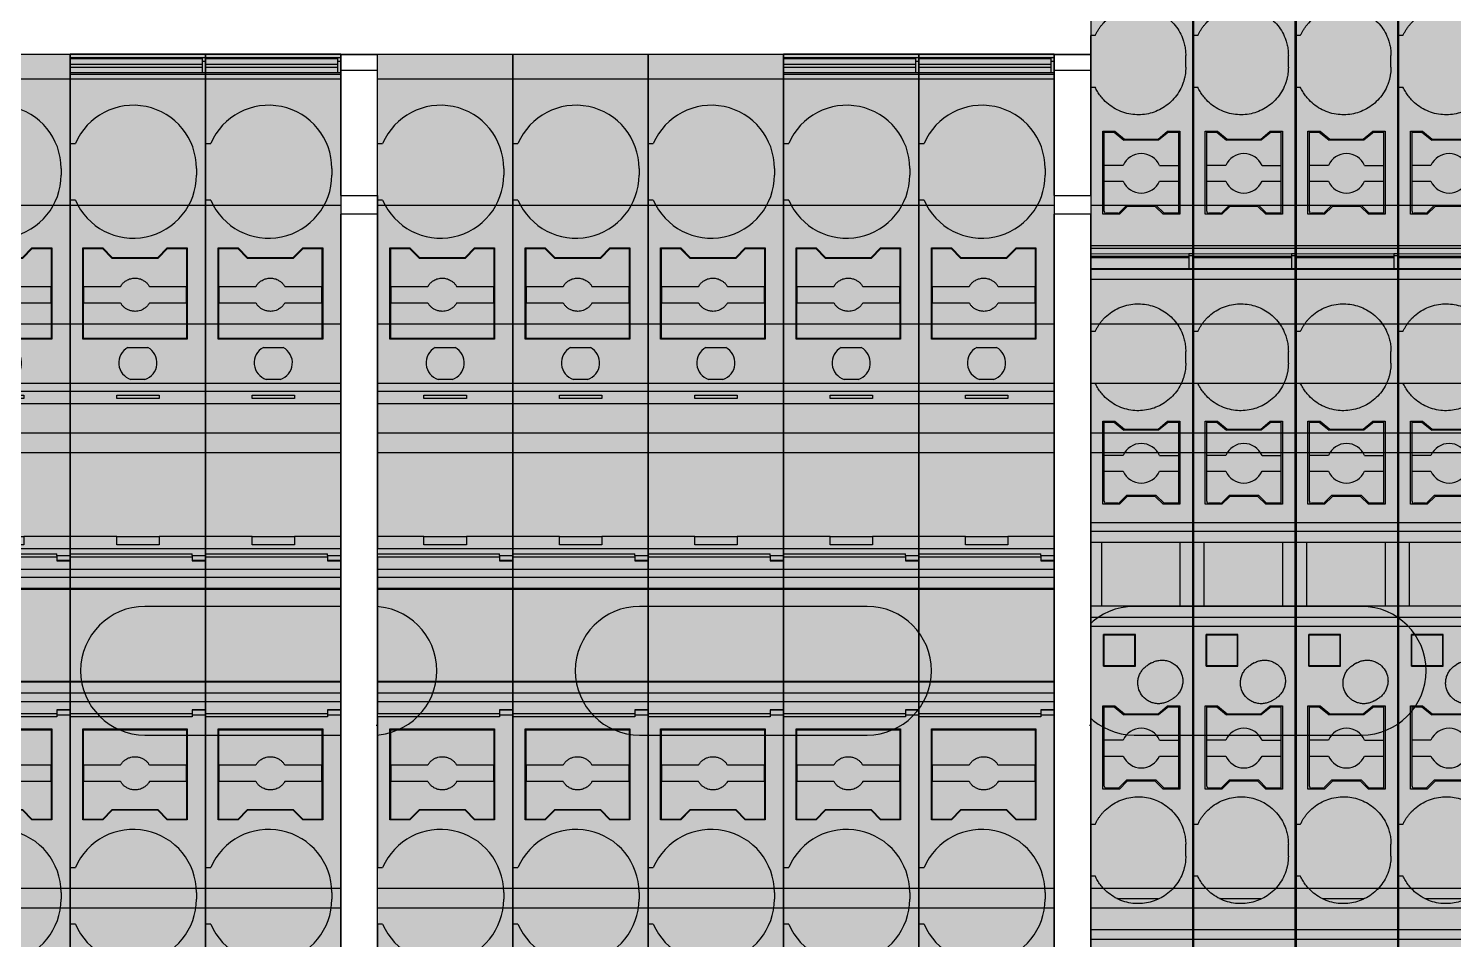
# Model space of a CAD drawing. Header units: millimetres. Extents: x -559267 to 5835, y 0 to 209897.
# Drawn here: x 1594.9 to 1666.9, y 3683 to 3729 of the extents above; entities that cross this region are included whole.
import ezdxf

# ---------------------------------------------------------------- set-up
doc = ezdxf.new("R2010")
doc.units = ezdxf.units.MM
doc.set_wipeout_variables(frame=1)

# ---------------------------------------------------------------- blocks, each defined once
blk = doc.blocks.new('A$C33a7f11e')
at = {"color": 7, "linetype": 'Continuous', "lineweight": 25}
for p, q in [((310.5, 97.5), (39.5, 97.5)), ((310.5, 91.5), (39.5, 91.5)), ((310.5, 86), (39.5, 86)), ((118.25, 77.25), (106.75, 77.25)), ((143.25, 77.25), (131.75, 77.25)), ((168.25, 77.25), (156.75, 77.25)), ((106.75, 70.75), (118.25, 70.75)), ((131.75, 70.75), (143.25, 70.75)), ((156.75, 70.75), (168.25, 70.75)), ((310.5, 62), (39.5, 62))]:
    blk.add_line(p, q, dxfattribs=at)
at = {"color": 8, "linetype": 'Continuous', "lineweight": 25}
for p, q in [((310.5, 88.5), (39.5, 88.5)), ((310.5, 85), (39.5, 85)), ((310.5, 63), (39.5, 63))]:
    blk.add_line(p, q, dxfattribs=at)
at = {"color": 7, "linetype": 'Continuous', "lineweight": 25}
for centre, start, end in [((106.75, 74), 90, 270), ((118.25, 74), 0, 90), ((131.75, 74), 90, 270), ((143.25, 74), 0, 90), ((156.75, 74), 90, 270), ((168.25, 74), 0, 90), ((118.25, 74), 270, 0), ((143.25, 74), 270, 0), ((168.25, 74), 270, 0)]:
    blk.add_arc(centre, 3.25, start, end, dxfattribs=at)
blk = doc.blocks.new('*U215')
blk.add_blockref('A$C33a7f11e', (-12.005, 536.234))
blk = doc.blocks.new('VPR-6-GY')
at = {"true_color": 0x939598}
h = blk.add_hatch(color=252, dxfattribs=at)
h.dxf.hatch_style = 1
h.paths.add_polyline_path([(0, 37.111), (0, -37.111), (8.15, -37.111), (8.15, 37.111)])
at = {"color": 0, "linetype": 'Continuous', "lineweight": 25}
for p, q in [((8.15, 35.593), (0, 35.593)), ((0, 31.726), (0.309, 31.726)), ((0, 28.326), (0, 31.726)), ((7.6, 30.226), (7.6, 29.826)), ((0.309, 28.326), (0, 28.326)), ((0, 28.326), (0, 16.794)), ((0.75, 25.451), (1.955, 25.451)), ((0.75, 19.951), (0.75, 25.451)), ((0.8, 23.126), (0.8, 25.401)), ((0.8, 25.401), (1.934, 25.401)), ((1.934, 25.401), (2.509, 24.826)), ((1.955, 25.451), (2.53, 24.876)), ((5.271, 24.876), (5.846, 25.451)), ((5.291, 24.826), (5.866, 25.401)), ((5.846, 25.451), (7.05, 25.451)), ((5.866, 25.401), (7, 25.401)), ((7, 25.401), (7, 23.126)), ((7.05, 25.451), (7.05, 19.951)), ((2.509, 24.826), (5.291, 24.826)), ((2.53, 24.876), (5.271, 24.876)), ((0.8, 23.126), (3.034, 23.126)), ((0.8, 23.126), (0.8, 22.126)), ((4.766, 23.126), (7, 23.126)), ((7, 22.126), (7, 23.126)), ((0.8, 20.001), (0.8, 22.126)), ((3.034, 22.126), (0.8, 22.126)), ((7, 22.126), (4.766, 22.126)), ((7, 22.126), (7, 20.001)), ((7.05, 19.951), (0.75, 19.951)), ((7, 20.001), (0.8, 20.001)), ((3.478, 19.451), (4.672, 19.451)), ((4.495, 17.526), (3.655, 17.526)), ((8.15, 16.794), (0, 16.794)), ((0, 16.794), (0, 16.076)), ((2.8, 16.372), (2.8, 16.576)), ((2.8, 16.576), (5.35, 16.576)), ((5.35, 16.372), (2.8, 16.372)), ((5.35, 16.576), (5.35, 16.372)), ((8.15, 16.794), (8.15, 16.076)), ((0, 16.076), (8.15, 16.076)), ((0, 16.076), (0, 8.076)), ((8.15, 16.076), (8.15, 8.076)), ((2.8, 8.076), (0, 8.076)), ((0, 8.076), (0, 7.357)), ((2.8, 7.576), (2.8, 8.076)), ((2.8, 8.076), (5.35, 8.076)), ((8.15, 8.076), (5.35, 8.076)), ((5.35, 8.076), (5.35, 7.576)), ((8.15, 8.076), (8.15, 7.357)), ((0, 7.026), (0, 7.357)), ((0, 7.357), (8.15, 7.357)), ((0, 7.026), (7.35, 7.026)), ((5.35, 7.576), (2.8, 7.576)), ((7.35, 6.924), (7.35, 7.026)), ((7.35, 6.924), (8.15, 6.924)), ((7.35, 6.924), (7.35, 6.635)), ((8.15, 6.924), (8.15, 7.357)), ((8.15, 6.924), (8.15, 6.635)), ((0, 6.826), (0, 6.116)), ((7.35, 6.826), (0, 6.826)), ((0, 6.116), (8.15, 6.116)), ((8.15, 6.635), (7.35, 6.635)), ((7.35, 6.635), (7.35, 6.608)), ((7.35, 6.608), (8.15, 6.608)), ((8.15, 6.635), (8.15, 6.608)), ((8.15, 6.116), (8.15, 6.564)), ((8.15, 5.604), (0, 5.604)), ((0, 5.604), (0, 4.948)), ((8.15, 4.948), (8.15, 5.604)), ((8.15, 4.948), (0, 4.948)), ((0, 4.904), (8.15, 4.904)), ((0, 4.863), (0, -0.609)), ((8.15, 4.863), (8.15, -0.609)), ((8.15, -0.652), (0, -0.652)), ((8.15, -0.696), (0, -0.696)), ((0, -0.696), (0, -1.352)), ((8.15, -1.352), (8.15, -0.696)), ((8.15, -1.352), (0, -1.352)), ((8.15, -1.864), (0, -1.864)), ((0, -1.864), (0, -2.574)), ((8.15, -2.356), (7.35, -2.356)), ((7.35, -2.356), (7.35, -2.383)), ((8.15, -2.383), (7.35, -2.383)), ((7.35, -2.383), (7.35, -2.673)), ((8.15, -2.31), (8.15, -1.864)), ((8.15, -2.356), (8.15, -2.383)), ((8.15, -2.383), (8.15, -2.673)), ((0, -2.574), (7.35, -2.574)), ((7.35, -2.774), (0, -2.774)), ((0, -2.774), (0, -11.849)), ((7.35, -2.673), (7.35, -2.774)), ((8.15, -2.673), (7.35, -2.673)), ((8.15, -2.673), (8.15, -35.388)), ((0.75, -3.499), (7.05, -3.499)), ((0.75, -8.974), (0.75, -3.499)), ((0.8, -3.549), (7, -3.549)), ((0.8, -5.674), (0.8, -3.549)), ((7, -3.549), (7, -5.674)), ((7.05, -3.499), (7.05, -8.974)), ((0.8, -5.674), (3.034, -5.674)), ((0.8, -5.674), (0.8, -6.674)), ((4.766, -5.674), (7, -5.674)), ((7, -6.674), (7, -5.674)), ((0.8, -8.949), (0.8, -6.674)), ((3.034, -6.674), (0.8, -6.674)), ((7, -6.674), (4.766, -6.674)), ((7, -6.674), (7, -8.949)), ((2.509, -8.374), (1.934, -8.949)), ((2.53, -8.399), (1.955, -8.974)), ((5.291, -8.374), (2.509, -8.374)), ((5.271, -8.399), (2.53, -8.399)), ((5.846, -8.974), (5.271, -8.399)), ((5.866, -8.949), (5.291, -8.374)), ((1.955, -8.974), (0.75, -8.974)), ((1.934, -8.949), (0.8, -8.949)), ((7.05, -8.974), (5.846, -8.974)), ((7, -8.949), (5.866, -8.949)), ((0, -11.849), (0.309, -11.849)), ((0, -15.249), (0, -11.849)), ((7.6, -13.349), (7.6, -13.749)), ((0.309, -15.249), (0, -15.249)), ((0, -15.249), (0, -28.289))]:
    blk.add_line(p, q, dxfattribs=at)
at = {"color": 0}
blk.add_lwpolyline([(0, 37.111), (8.15, 37.111), (8.15, -37.111), (0, -37.111), (0, 37.111)], dxfattribs=at)
at = {"color": 0, "linetype": 'Continuous', "lineweight": 25}
for centre, radius, start, end in [((3.8, 30.226), 3.8, 360, 156.75044), ((3.8, 29.826), 3.8, 203.24956, 0), ((3.975, 18.526), 1.05, 118.24254, 252.24721), ((4.175, 18.526), 1.05, 287.75279, 61.75746), ((3.8, -13.349), 3.8, 0, 156.75044), ((3.8, -13.749), 3.8, 203.24956, 0)]:
    blk.add_arc(centre, radius, start, end, dxfattribs=at)
for points, knots in [([(3.034, 23.126), (3.052, 23.156), (3.089, 23.216), (3.155, 23.297), (3.229, 23.371), (3.31, 23.436), (3.442, 23.522), (3.638, 23.604), (3.9, 23.637), (4.162, 23.604), (4.379, 23.513), (4.546, 23.396), (4.671, 23.273), (4.734, 23.175), (4.766, 23.126)], [0, 0, 0, 0, 0.05059, 0.10036, 0.149868, 0.199678, 0.250348, 0.375096, 0.500096, 0.624845, 0.749845, 0.833611, 0.916124, 1, 1, 1, 1]), ([(3.9, 21.626), (3.865, 21.627), (3.795, 21.629), (3.691, 21.646), (3.591, 21.672), (3.493, 21.71), (3.379, 21.769), (3.254, 21.856), (3.129, 21.979), (3.066, 22.077), (3.034, 22.126)], [0, 0, 0, 0, 0.101079, 0.200519, 0.299435, 0.398956, 0.500193, 0.667557, 0.832416, 1, 1, 1, 1]), ([(4.766, 22.126), (4.748, 22.096), (4.711, 22.036), (4.645, 21.955), (4.571, 21.881), (4.49, 21.816), (4.381, 21.746), (4.244, 21.681), (4.075, 21.634), (3.959, 21.629), (3.9, 21.626)], [0, 0, 0, 0, 0.101079, 0.200519, 0.299435, 0.398956, 0.500193, 0.667557, 0.832416, 1, 1, 1, 1]), ([(0, 6.826), (0, 6.839), (0, 6.865), (0, 6.903), (0, 6.938), (0, 6.978), (0, 7.018), (0, 7.023), (0, 7.026)], [0, 0, 0, 0, 0.1272, 0.249746, 0.3727, 0.501075, 0.749743, 1, 1, 1, 1]), ([(0, 6.116), (0, 6.116), (0, 6.099), (0, 6.033), (0, 5.986), (0, 5.877), (0, 5.816), (0, 5.7), (0, 5.646), (0, 5.604)], [0, 0, 0, 0, 0.25, 0.25, 0.5, 0.5, 0.75, 0.75, 1, 1, 1, 1]), ([(8.15, 5.604), (8.15, 5.646), (8.15, 5.7), (8.15, 5.816), (8.15, 5.877), (8.15, 5.986), (8.15, 6.033), (8.15, 6.099), (8.15, 6.116), (8.15, 6.116)], [0, 0, 0, 0, 0.25, 0.25, 0.5, 0.5, 0.75, 0.75, 1, 1, 1, 1]), ([(0, -1.352), (0, -1.394), (0, -1.448), (0, -1.564), (0, -1.625), (0, -1.734), (0, -1.781), (0, -1.847), (0, -1.864), (0, -1.864)], [0, 0, 0, 0, 0.25, 0.25, 0.5, 0.5, 0.75, 0.75, 1, 1, 1, 1]), ([(8.15, -1.864), (8.15, -1.864), (8.15, -1.847), (8.15, -1.781), (8.15, -1.734), (8.15, -1.625), (8.15, -1.564), (8.15, -1.448), (8.15, -1.394), (8.15, -1.352)], [0, 0, 0, 0, 0.25, 0.25, 0.5, 0.5, 0.75, 0.75, 1, 1, 1, 1]), ([(0, -2.774), (0, -2.773), (0, -2.772), (0, -2.761), (0, -2.742), (0, -2.708), (0, -2.653), (0, -2.6), (0, -2.574)], [0, 0, 0, 0, 0.1272, 0.249746, 0.3727, 0.501075, 0.749743, 1, 1, 1, 1]), ([(3.034, -5.674), (3.052, -5.644), (3.089, -5.584), (3.155, -5.503), (3.229, -5.429), (3.31, -5.364), (3.419, -5.294), (3.556, -5.229), (3.725, -5.182), (3.841, -5.177), (3.9, -5.174)], [0, 0, 0, 0, 0.101079, 0.200519, 0.299435, 0.398956, 0.500193, 0.667557, 0.832416, 1, 1, 1, 1]), ([(3.9, -5.174), (3.935, -5.175), (4.005, -5.177), (4.109, -5.194), (4.209, -5.221), (4.307, -5.258), (4.421, -5.317), (4.546, -5.404), (4.671, -5.527), (4.734, -5.625), (4.766, -5.674)], [0, 0, 0, 0, 0.101079, 0.200519, 0.299435, 0.398956, 0.500193, 0.667557, 0.832416, 1, 1, 1, 1]), ([(4.766, -6.674), (4.748, -6.704), (4.711, -6.764), (4.645, -6.845), (4.571, -6.919), (4.49, -6.984), (4.358, -7.07), (4.162, -7.152), (3.9, -7.185), (3.638, -7.152), (3.421, -7.061), (3.254, -6.944), (3.129, -6.821), (3.066, -6.723), (3.034, -6.674)], [0, 0, 0, 0, 0.05059, 0.10036, 0.149868, 0.199678, 0.250348, 0.375096, 0.500096, 0.624845, 0.749845, 0.833611, 0.916124, 1, 1, 1, 1])]:
    blk.add_open_spline(points, degree=3, knots=knots, dxfattribs=at)
blk = doc.blocks.new('VPR-6-BU')
at = {"true_color": 0x2776bb}
h = blk.add_hatch(color=152, dxfattribs=at)
h.dxf.hatch_style = 1
h.paths.add_polyline_path([(0, 37.111), (0, -37.111), (8.15, -37.111), (8.15, 37.111)])
at = {"color": 0, "linetype": 'Continuous', "lineweight": 25}
for p, q in [((8.15, 37.111), (0, 37.111)), ((0, 37.101), (8.15, 37.101)), ((0, 36.904), (0, 37.101)), ((0, 36.904), (8.15, 36.904)), ((0, 36.904), (0, 36.837)), ((8.15, 36.904), (8.15, 37.101)), ((8.15, 36.689), (8.15, 36.904)), ((0, 36.837), (7.95, 36.837)), ((0, 36.494), (7.95, 36.494)), ((7.95, 36.306), (0, 36.306)), ((0, 36.306), (0, 36.03)), ((7.95, 36.837), (7.95, 36.689)), ((7.95, 36.689), (7.95, 35.987)), ((7.95, 36.689), (8.15, 36.689)), ((8.15, 36.689), (8.15, 36.03)), ((8.15, 35.987), (0, 35.987)), ((8.15, 35.983), (0, 35.983)), ((0, 35.983), (0, 35.888)), ((8.15, 35.888), (0, 35.888)), ((0, 35.593), (0, 35.888)), ((8.15, 35.593), (0, 35.593)), ((0, 35.593), (0, 31.726)), ((8.15, 35.888), (8.15, 35.983)), ((8.15, 35.593), (8.15, 35.888)), ((8.15, 35.593), (8.15, 16.794)), ((0, 31.726), (0.309, 31.726)), ((0, 28.326), (0, 31.726)), ((7.6, 30.226), (7.6, 29.826)), ((0.309, 28.326), (0, 28.326)), ((0, 28.326), (0, 16.794)), ((0.75, 25.451), (1.955, 25.451)), ((0.75, 19.951), (0.75, 25.451)), ((0.8, 23.126), (0.8, 25.401)), ((0.8, 25.401), (1.934, 25.401)), ((1.934, 25.401), (2.509, 24.826)), ((1.955, 25.451), (2.53, 24.876)), ((5.271, 24.876), (5.846, 25.451)), ((5.291, 24.826), (5.866, 25.401)), ((5.846, 25.451), (7.05, 25.451)), ((5.866, 25.401), (7, 25.401)), ((7, 25.401), (7, 23.126)), ((7.05, 25.451), (7.05, 19.951)), ((2.509, 24.826), (5.291, 24.826)), ((2.53, 24.876), (5.271, 24.876)), ((0.8, 23.126), (3.034, 23.126)), ((0.8, 23.126), (0.8, 22.126)), ((4.766, 23.126), (7, 23.126)), ((7, 22.126), (7, 23.126)), ((0.8, 20.001), (0.8, 22.126)), ((3.034, 22.126), (0.8, 22.126)), ((7, 22.126), (4.766, 22.126)), ((7, 22.126), (7, 20.001)), ((7.05, 19.951), (0.75, 19.951)), ((7, 20.001), (0.8, 20.001)), ((3.478, 19.451), (4.672, 19.451)), ((4.495, 17.526), (3.655, 17.526)), ((8.15, 16.794), (0, 16.794)), ((0, 16.794), (0, 16.076)), ((2.8, 16.372), (2.8, 16.576)), ((2.8, 16.576), (5.35, 16.576)), ((5.35, 16.372), (2.8, 16.372)), ((5.35, 16.576), (5.35, 16.372)), ((8.15, 16.794), (8.15, 16.076)), ((0, 16.076), (8.15, 16.076)), ((0, 16.076), (0, 8.076)), ((8.15, 16.076), (8.15, 8.076)), ((2.8, 8.076), (0, 8.076)), ((0, 8.076), (0, 7.357)), ((2.8, 7.576), (2.8, 8.076)), ((2.8, 8.076), (5.35, 8.076)), ((8.15, 8.076), (5.35, 8.076)), ((5.35, 8.076), (5.35, 7.576)), ((8.15, 8.076), (8.15, 7.357)), ((0, 7.026), (0, 7.357)), ((0, 7.357), (8.15, 7.357)), ((0, 7.026), (7.35, 7.026)), ((5.35, 7.576), (2.8, 7.576)), ((7.35, 6.924), (7.35, 7.026)), ((7.35, 6.924), (8.15, 6.924)), ((7.35, 6.924), (7.35, 6.635)), ((8.15, 6.924), (8.15, 7.357)), ((8.15, 6.924), (8.15, 6.635)), ((0, 6.826), (0, 6.116)), ((7.35, 6.826), (0, 6.826)), ((0, 6.116), (8.15, 6.116)), ((8.15, 6.635), (7.35, 6.635)), ((7.35, 6.635), (7.35, 6.608)), ((7.35, 6.608), (8.15, 6.608)), ((8.15, 6.635), (8.15, 6.608)), ((8.15, 6.116), (8.15, 6.564)), ((8.15, 5.604), (0, 5.604)), ((0, 5.604), (0, 4.948)), ((8.15, 4.948), (8.15, 5.604)), ((8.15, 4.948), (0, 4.948)), ((0, 4.904), (8.15, 4.904)), ((0, 4.863), (0, -0.609)), ((8.15, 4.863), (8.15, -0.609)), ((8.15, -0.652), (0, -0.652)), ((8.15, -0.696), (0, -0.696)), ((0, -0.696), (0, -1.352)), ((8.15, -1.352), (8.15, -0.696)), ((8.15, -1.352), (0, -1.352)), ((8.15, -1.864), (0, -1.864)), ((0, -1.864), (0, -2.574)), ((8.15, -2.356), (7.35, -2.356)), ((7.35, -2.356), (7.35, -2.383)), ((8.15, -2.383), (7.35, -2.383)), ((7.35, -2.383), (7.35, -2.673)), ((8.15, -2.31), (8.15, -1.864)), ((8.15, -2.356), (8.15, -2.383)), ((8.15, -2.383), (8.15, -2.673)), ((0, -2.574), (7.35, -2.574)), ((7.35, -2.774), (0, -2.774)), ((0, -2.774), (0, -11.849)), ((7.35, -2.673), (7.35, -2.774)), ((8.15, -2.673), (7.35, -2.673)), ((8.15, -2.673), (8.15, -35.388)), ((0.75, -3.499), (7.05, -3.499)), ((0.75, -8.974), (0.75, -3.499)), ((0.8, -3.549), (7, -3.549)), ((0.8, -5.674), (0.8, -3.549)), ((7, -3.549), (7, -5.674)), ((7.05, -3.499), (7.05, -8.974)), ((0.8, -5.674), (3.034, -5.674)), ((0.8, -5.674), (0.8, -6.674)), ((4.766, -5.674), (7, -5.674)), ((7, -6.674), (7, -5.674)), ((0.8, -8.949), (0.8, -6.674)), ((3.034, -6.674), (0.8, -6.674)), ((7, -6.674), (4.766, -6.674)), ((7, -6.674), (7, -8.949)), ((2.509, -8.374), (1.934, -8.949)), ((2.53, -8.399), (1.955, -8.974)), ((5.291, -8.374), (2.509, -8.374)), ((5.271, -8.399), (2.53, -8.399)), ((5.846, -8.974), (5.271, -8.399)), ((5.866, -8.949), (5.291, -8.374)), ((1.955, -8.974), (0.75, -8.974)), ((1.934, -8.949), (0.8, -8.949)), ((7.05, -8.974), (5.846, -8.974)), ((7, -8.949), (5.866, -8.949)), ((0, -11.849), (0.309, -11.849)), ((0, -15.249), (0, -11.849)), ((7.6, -13.349), (7.6, -13.749)), ((0.309, -15.249), (0, -15.249)), ((0, -15.249), (0, -28.289))]:
    blk.add_line(p, q, dxfattribs=at)
at = {"color": 0}
blk.add_lwpolyline([(0, 37.111), (8.15, 37.111), (8.15, -37.111), (0, -37.111), (0, 37.111)], dxfattribs=at)
at = {"color": 0, "linetype": 'Continuous', "lineweight": 25}
for centre, radius, start, end in [((3.8, 30.226), 3.8, 360, 156.75044), ((3.8, 29.826), 3.8, 203.24956, 0), ((3.975, 18.526), 1.05, 118.24254, 252.24721), ((4.175, 18.526), 1.05, 287.75279, 61.75746), ((3.8, -13.349), 3.8, 0, 156.75044), ((3.8, -13.749), 3.8, 203.24956, 0)]:
    blk.add_arc(centre, radius, start, end, dxfattribs=at)
for points, knots in [([(0, 36.837), (0, 36.777), (0, 36.71), (0, 36.588), (0, 36.533), (0, 36.494)], [0, 0, 0, 0, 0.5, 0.5, 1, 1, 1, 1]), ([(0, 36.306), (0, 36.325), (0, 36.362), (0, 36.413), (0, 36.458), (0, 36.482), (0, 36.494)], [0, 0, 0, 0, 0.254644, 0.5, 0.745356, 1, 1, 1, 1]), ([(3.034, 23.126), (3.052, 23.156), (3.089, 23.216), (3.155, 23.297), (3.229, 23.371), (3.31, 23.436), (3.442, 23.522), (3.638, 23.604), (3.9, 23.637), (4.162, 23.604), (4.379, 23.513), (4.546, 23.396), (4.671, 23.273), (4.734, 23.175), (4.766, 23.126)], [0, 0, 0, 0, 0.05059, 0.10036, 0.149868, 0.199678, 0.250348, 0.375096, 0.500096, 0.624845, 0.749845, 0.833611, 0.916124, 1, 1, 1, 1]), ([(3.9, 21.626), (3.865, 21.627), (3.795, 21.629), (3.691, 21.646), (3.591, 21.672), (3.493, 21.71), (3.379, 21.769), (3.254, 21.856), (3.129, 21.979), (3.066, 22.077), (3.034, 22.126)], [0, 0, 0, 0, 0.101079, 0.200519, 0.299435, 0.398956, 0.500193, 0.667557, 0.832416, 1, 1, 1, 1]), ([(4.766, 22.126), (4.748, 22.096), (4.711, 22.036), (4.645, 21.955), (4.571, 21.881), (4.49, 21.816), (4.381, 21.746), (4.244, 21.681), (4.075, 21.634), (3.959, 21.629), (3.9, 21.626)], [0, 0, 0, 0, 0.101079, 0.200519, 0.299435, 0.398956, 0.500193, 0.667557, 0.832416, 1, 1, 1, 1]), ([(0, 6.826), (0, 6.839), (0, 6.865), (0, 6.903), (0, 6.938), (0, 6.978), (0, 7.018), (0, 7.023), (0, 7.026)], [0, 0, 0, 0, 0.1272, 0.249746, 0.3727, 0.501075, 0.749743, 1, 1, 1, 1]), ([(0, 6.116), (0, 6.116), (0, 6.099), (0, 6.033), (0, 5.986), (0, 5.877), (0, 5.816), (0, 5.7), (0, 5.646), (0, 5.604)], [0, 0, 0, 0, 0.25, 0.25, 0.5, 0.5, 0.75, 0.75, 1, 1, 1, 1]), ([(8.15, 5.604), (8.15, 5.646), (8.15, 5.7), (8.15, 5.816), (8.15, 5.877), (8.15, 5.986), (8.15, 6.033), (8.15, 6.099), (8.15, 6.116), (8.15, 6.116)], [0, 0, 0, 0, 0.25, 0.25, 0.5, 0.5, 0.75, 0.75, 1, 1, 1, 1]), ([(0, -1.352), (0, -1.394), (0, -1.448), (0, -1.564), (0, -1.625), (0, -1.734), (0, -1.781), (0, -1.847), (0, -1.864), (0, -1.864)], [0, 0, 0, 0, 0.25, 0.25, 0.5, 0.5, 0.75, 0.75, 1, 1, 1, 1]), ([(8.15, -1.864), (8.15, -1.864), (8.15, -1.847), (8.15, -1.781), (8.15, -1.734), (8.15, -1.625), (8.15, -1.564), (8.15, -1.448), (8.15, -1.394), (8.15, -1.352)], [0, 0, 0, 0, 0.25, 0.25, 0.5, 0.5, 0.75, 0.75, 1, 1, 1, 1]), ([(0, -2.774), (0, -2.773), (0, -2.772), (0, -2.761), (0, -2.742), (0, -2.708), (0, -2.653), (0, -2.6), (0, -2.574)], [0, 0, 0, 0, 0.1272, 0.249746, 0.3727, 0.501075, 0.749743, 1, 1, 1, 1]), ([(3.034, -5.674), (3.052, -5.644), (3.089, -5.584), (3.155, -5.503), (3.229, -5.429), (3.31, -5.364), (3.419, -5.294), (3.556, -5.229), (3.725, -5.182), (3.841, -5.177), (3.9, -5.174)], [0, 0, 0, 0, 0.101079, 0.200519, 0.299435, 0.398956, 0.500193, 0.667557, 0.832416, 1, 1, 1, 1]), ([(3.9, -5.174), (3.935, -5.175), (4.005, -5.177), (4.109, -5.194), (4.209, -5.221), (4.307, -5.258), (4.421, -5.317), (4.546, -5.404), (4.671, -5.527), (4.734, -5.625), (4.766, -5.674)], [0, 0, 0, 0, 0.101079, 0.200519, 0.299435, 0.398956, 0.500193, 0.667557, 0.832416, 1, 1, 1, 1]), ([(4.766, -6.674), (4.748, -6.704), (4.711, -6.764), (4.645, -6.845), (4.571, -6.919), (4.49, -6.984), (4.358, -7.07), (4.162, -7.152), (3.9, -7.185), (3.638, -7.152), (3.421, -7.061), (3.254, -6.944), (3.129, -6.821), (3.066, -6.723), (3.034, -6.674)], [0, 0, 0, 0, 0.05059, 0.10036, 0.149868, 0.199678, 0.250348, 0.375096, 0.500096, 0.624845, 0.749845, 0.833611, 0.916124, 1, 1, 1, 1])]:
    blk.add_open_spline(points, degree=3, knots=knots, dxfattribs=at)
blk = doc.blocks.new('D-VPR-6')
at = {"color": 0}
blk.add_wipeout([(0, 37.083), (2.2, 37.083), (2.2, -37.083), (0, -37.083)], dxfattribs=at)
at = {"color": 0, "linetype": 'Continuous', "lineweight": 25}
for p, q in [((2.2, 37.083), (0, 37.083)), ((0, 36.137), (0, 37.083)), ((0, 37.083), (2.2, 37.083)), ((2.2, 37.083), (0, 37.083)), ((0, 37.083), (0, 37.083)), ((2.2, 36.137), (2.2, 37.083)), ((0, 36.137), (2.2, 36.137)), ((0, 28.588), (0, 36.137)), ((2.2, 28.588), (2.2, 36.137)), ((0, 28.588), (2.2, 28.588)), ((0, 28.588), (0, 27.48)), ((2.2, 28.588), (2.2, 27.48)), ((2.2, 27.48), (0, 27.48)), ((0, -34.083), (0, 27.48)), ((2.2, -34.083), (2.2, 27.48))]:
    blk.add_line(p, q, dxfattribs=at)
at = {"color": 0, "linetype": 'Continuous'}
for q in [(2.121, -3.301), (2.2, -3.262)]:
    blk.add_line((2.2, -3.301), q, dxfattribs=at)
blk.add_point((2.2, -3.301), dxfattribs=at)
blk = doc.blocks.new('3+1')
at = {"color": 0, "linetype": 'Continuous', "lineweight": 25}
for p, q in [((32.6, 36.904), (32.6, 37.101)), ((32.6, 36.904), (32.6, 36.837)), ((32.6, 36.306), (32.6, 36.03)), ((32.6, 35.983), (32.6, 35.888)), ((32.6, 35.593), (32.6, 35.888)), ((32.6, 35.593), (32.6, 31.726)), ((32.6, 31.726), (32.909, 31.726)), ((32.6, 28.326), (32.6, 31.726)), ((40.2, 30.226), (40.2, 29.826)), ((32.909, 28.326), (32.6, 28.326)), ((32.6, 28.326), (32.6, 16.794)), ((33.35, 25.451), (34.555, 25.451)), ((33.35, 19.951), (33.35, 25.451)), ((33.4, 23.126), (33.4, 25.401)), ((33.4, 25.401), (34.534, 25.401)), ((34.534, 25.401), (35.109, 24.826)), ((34.555, 25.451), (35.13, 24.876)), ((37.871, 24.876), (38.446, 25.451)), ((37.891, 24.826), (38.466, 25.401)), ((38.446, 25.451), (39.65, 25.451)), ((38.466, 25.401), (39.6, 25.401)), ((39.6, 25.401), (39.6, 23.126)), ((39.65, 25.451), (39.65, 19.951)), ((35.109, 24.826), (37.891, 24.826)), ((35.13, 24.876), (37.871, 24.876)), ((33.4, 23.126), (35.634, 23.126)), ((33.4, 23.126), (33.4, 22.126)), ((37.366, 23.126), (39.6, 23.126)), ((39.6, 22.126), (39.6, 23.126)), ((33.4, 20.001), (33.4, 22.126)), ((35.634, 22.126), (33.4, 22.126)), ((39.6, 22.126), (37.366, 22.126)), ((39.6, 22.126), (39.6, 20.001)), ((39.65, 19.951), (33.35, 19.951)), ((39.6, 20.001), (33.4, 20.001)), ((36.078, 19.451), (37.272, 19.451)), ((37.095, 17.526), (36.255, 17.526)), ((32.6, 16.794), (32.6, 16.076)), ((35.4, 16.372), (35.4, 16.576)), ((35.4, 16.576), (37.95, 16.576)), ((37.95, 16.372), (35.4, 16.372)), ((37.95, 16.576), (37.95, 16.372)), ((32.6, 16.076), (32.6, 8.076)), ((35.4, 8.076), (32.6, 8.076)), ((32.6, 8.076), (32.6, 7.357)), ((35.4, 7.576), (35.4, 8.076)), ((35.4, 8.076), (37.95, 8.076)), ((37.95, 8.076), (37.95, 7.576)), ((32.6, 7.026), (32.6, 7.357)), ((32.6, 7.026), (39.95, 7.026)), ((37.95, 7.576), (35.4, 7.576)), ((39.95, 6.924), (39.95, 7.026)), ((39.95, 6.924), (39.95, 6.635)), ((32.6, 6.826), (32.6, 6.116)), ((39.95, 6.826), (32.6, 6.826)), ((39.95, 6.635), (39.95, 6.608)), ((32.6, 5.604), (32.6, 4.948)), ((32.6, 4.863), (32.6, -0.609)), ((32.6, -0.696), (32.6, -1.352)), ((32.6, -1.864), (32.6, -2.574)), ((39.95, -2.356), (39.95, -2.383)), ((39.95, -2.383), (39.95, -2.673)), ((32.6, -2.574), (39.95, -2.574)), ((39.95, -2.774), (32.6, -2.774)), ((32.6, -2.774), (32.6, -11.849)), ((39.95, -2.673), (39.95, -2.774)), ((33.35, -3.499), (39.65, -3.499)), ((33.35, -8.974), (33.35, -3.499)), ((33.4, -3.549), (39.6, -3.549)), ((33.4, -5.674), (33.4, -3.549)), ((39.6, -3.549), (39.6, -5.674)), ((39.65, -3.499), (39.65, -8.974)), ((33.4, -5.674), (35.634, -5.674)), ((33.4, -5.674), (33.4, -6.674)), ((37.366, -5.674), (39.6, -5.674)), ((39.6, -6.674), (39.6, -5.674)), ((33.4, -8.949), (33.4, -6.674)), ((35.634, -6.674), (33.4, -6.674)), ((39.6, -6.674), (37.366, -6.674)), ((39.6, -6.674), (39.6, -8.949)), ((35.109, -8.374), (34.534, -8.949)), ((35.13, -8.399), (34.555, -8.974)), ((37.891, -8.374), (35.109, -8.374)), ((37.871, -8.399), (35.13, -8.399)), ((38.446, -8.974), (37.871, -8.399)), ((38.466, -8.949), (37.891, -8.374)), ((34.555, -8.974), (33.35, -8.974)), ((34.534, -8.949), (33.4, -8.949)), ((39.65, -8.974), (38.446, -8.974)), ((39.6, -8.949), (38.466, -8.949)), ((32.6, -11.849), (32.909, -11.849)), ((32.6, -15.249), (32.6, -11.849)), ((40.2, -13.349), (40.2, -13.749)), ((32.909, -15.249), (32.6, -15.249)), ((32.6, -15.249), (32.6, -28.289))]:
    blk.add_line(p, q, dxfattribs=at)
for centre, radius, start, end in [((36.4, 30.226), 3.8, 360, 156.75044), ((36.4, 29.826), 3.8, 203.24956, 0), ((36.575, 18.526), 1.05, 118.24254, 252.24721), ((36.775, 18.526), 1.05, 287.75279, 61.75746), ((36.4, -13.349), 3.8, 0, 156.75044), ((36.4, -13.749), 3.8, 203.24956, 0)]:
    blk.add_arc(centre, radius, start, end, dxfattribs=at)
for points, knots in [([(32.6, 36.837), (32.6, 36.777), (32.6, 36.71), (32.6, 36.588), (32.6, 36.533), (32.6, 36.494)], [0, 0, 0, 0, 0.5, 0.5, 1, 1, 1, 1]), ([(32.6, 36.306), (32.6, 36.325), (32.6, 36.362), (32.6, 36.413), (32.6, 36.458), (32.6, 36.482), (32.6, 36.494)], [0, 0, 0, 0, 0.254644, 0.5, 0.745356, 1, 1, 1, 1]), ([(35.634, 23.126), (35.652, 23.156), (35.689, 23.216), (35.755, 23.297), (35.829, 23.371), (35.91, 23.436), (36.042, 23.522), (36.238, 23.604), (36.5, 23.637), (36.762, 23.604), (36.979, 23.513), (37.146, 23.396), (37.271, 23.273), (37.334, 23.175), (37.366, 23.126)], [0, 0, 0, 0, 0.05059, 0.10036, 0.149868, 0.199678, 0.250348, 0.375096, 0.500096, 0.624845, 0.749845, 0.833611, 0.916124, 1, 1, 1, 1]), ([(36.5, 21.626), (36.465, 21.627), (36.395, 21.629), (36.291, 21.646), (36.191, 21.672), (36.093, 21.71), (35.979, 21.769), (35.854, 21.856), (35.729, 21.979), (35.666, 22.077), (35.634, 22.126)], [0, 0, 0, 0, 0.101079, 0.200519, 0.299435, 0.398956, 0.500193, 0.667557, 0.832416, 1, 1, 1, 1]), ([(37.366, 22.126), (37.348, 22.096), (37.311, 22.036), (37.245, 21.955), (37.171, 21.881), (37.09, 21.816), (36.981, 21.746), (36.844, 21.681), (36.675, 21.634), (36.559, 21.629), (36.5, 21.626)], [0, 0, 0, 0, 0.101079, 0.200519, 0.299435, 0.398956, 0.500193, 0.667557, 0.832416, 1, 1, 1, 1]), ([(32.6, 6.826), (32.6, 6.839), (32.6, 6.865), (32.6, 6.903), (32.6, 6.938), (32.6, 6.978), (32.6, 7.018), (32.6, 7.023), (32.6, 7.026)], [0, 0, 0, 0, 0.1272, 0.249746, 0.3727, 0.501075, 0.749743, 1, 1, 1, 1]), ([(32.6, 6.116), (32.6, 6.116), (32.6, 6.099), (32.6, 6.033), (32.6, 5.986), (32.6, 5.877), (32.6, 5.816), (32.6, 5.7), (32.6, 5.646), (32.6, 5.604)], [0, 0, 0, 0, 0.25, 0.25, 0.5, 0.5, 0.75, 0.75, 1, 1, 1, 1]), ([(32.6, -1.352), (32.6, -1.394), (32.6, -1.448), (32.6, -1.564), (32.6, -1.625), (32.6, -1.734), (32.6, -1.781), (32.6, -1.847), (32.6, -1.864), (32.6, -1.864)], [0, 0, 0, 0, 0.25, 0.25, 0.5, 0.5, 0.75, 0.75, 1, 1, 1, 1]), ([(32.6, -2.774), (32.6, -2.773), (32.6, -2.772), (32.6, -2.761), (32.6, -2.742), (32.6, -2.708), (32.6, -2.653), (32.6, -2.6), (32.6, -2.574)], [0, 0, 0, 0, 0.1272, 0.249746, 0.3727, 0.501075, 0.749743, 1, 1, 1, 1]), ([(35.634, -5.674), (35.652, -5.644), (35.689, -5.584), (35.755, -5.503), (35.829, -5.429), (35.91, -5.364), (36.019, -5.294), (36.156, -5.229), (36.325, -5.182), (36.441, -5.177), (36.5, -5.174)], [0, 0, 0, 0, 0.101079, 0.200519, 0.299435, 0.398956, 0.500193, 0.667557, 0.832416, 1, 1, 1, 1]), ([(36.5, -5.174), (36.535, -5.175), (36.605, -5.177), (36.709, -5.194), (36.809, -5.221), (36.907, -5.258), (37.021, -5.317), (37.146, -5.404), (37.271, -5.527), (37.334, -5.625), (37.366, -5.674)], [0, 0, 0, 0, 0.101079, 0.200519, 0.299435, 0.398956, 0.500193, 0.667557, 0.832416, 1, 1, 1, 1]), ([(37.366, -6.674), (37.348, -6.704), (37.311, -6.764), (37.245, -6.845), (37.171, -6.919), (37.09, -6.984), (36.958, -7.07), (36.762, -7.152), (36.5, -7.185), (36.238, -7.152), (36.021, -7.061), (35.854, -6.944), (35.729, -6.821), (35.666, -6.723), (35.634, -6.674)], [0, 0, 0, 0, 0.05059, 0.10036, 0.149868, 0.199678, 0.250348, 0.375096, 0.500096, 0.624845, 0.749845, 0.833611, 0.916124, 1, 1, 1, 1])]:
    blk.add_open_spline(points, degree=3, knots=knots, dxfattribs=at)
at = {"color": 0}
for name, p in [('VPR-6-GY', (0, 0)), ('VPR-6-GY', (8.15, 0)), ('VPR-6-GY', (16.3, 0)), ('VPR-6-BU', (24.45, 0)), ('D-VPR-6', (40.75, 0))]:
    blk.add_blockref(name, p, dxfattribs=at)
at = {"true_color": 0x2776bb}
h = blk.add_hatch(color=152, dxfattribs=at)
h.dxf.hatch_style = 1
h.set_gradient(color1=(0, 255, 0), color2=(255, 255, 0), name='CYLINDER')
h.paths.add_polyline_path([(32.6, 37.111), (32.6, -37.111), (40.75, -37.111), (40.75, 37.111)])
at = {"color": 0, "linetype": 'Continuous', "lineweight": 25}
for p, q in [((40.75, 37.111), (32.6, 37.111)), ((32.6, 37.101), (40.75, 37.101)), ((32.6, 36.904), (40.75, 36.904)), ((40.75, 36.904), (40.75, 37.101)), ((40.75, 36.689), (40.75, 36.904)), ((32.6, 36.837), (40.55, 36.837)), ((32.6, 36.494), (40.55, 36.494)), ((40.55, 36.306), (32.6, 36.306)), ((40.55, 36.837), (40.55, 36.689)), ((40.55, 36.689), (40.55, 35.987)), ((40.55, 36.689), (40.75, 36.689)), ((40.75, 36.689), (40.75, 36.03)), ((40.75, 35.987), (32.6, 35.987)), ((40.75, 35.983), (32.6, 35.983)), ((40.75, 35.888), (32.6, 35.888)), ((40.75, 35.593), (32.6, 35.593)), ((40.75, 35.888), (40.75, 35.983)), ((40.75, 35.593), (40.75, 35.888)), ((40.75, 35.593), (40.75, 16.794)), ((40.75, 16.794), (32.6, 16.794)), ((40.75, 16.794), (40.75, 16.076)), ((32.6, 16.076), (40.75, 16.076)), ((40.75, 16.076), (40.75, 8.076)), ((40.75, 8.076), (37.95, 8.076)), ((40.75, 8.076), (40.75, 7.357)), ((32.6, 7.357), (40.75, 7.357)), ((39.95, 6.924), (40.75, 6.924)), ((40.75, 6.924), (40.75, 7.357)), ((40.75, 6.924), (40.75, 6.635)), ((32.6, 6.116), (40.75, 6.116)), ((40.75, 6.635), (39.95, 6.635)), ((39.95, 6.608), (40.75, 6.608)), ((40.75, 6.635), (40.75, 6.608)), ((40.75, 6.116), (40.75, 6.564)), ((40.75, 5.604), (32.6, 5.604)), ((40.75, 4.948), (40.75, 5.604)), ((40.75, 4.948), (32.6, 4.948)), ((32.6, 4.904), (40.75, 4.904)), ((40.75, 4.863), (40.75, -0.609)), ((40.75, -0.652), (32.6, -0.652)), ((40.75, -0.696), (32.6, -0.696)), ((40.75, -1.352), (40.75, -0.696)), ((40.75, -1.352), (32.6, -1.352)), ((40.75, -1.864), (32.6, -1.864)), ((40.75, -2.356), (39.95, -2.356)), ((40.75, -2.383), (39.95, -2.383)), ((40.75, -2.31), (40.75, -1.864)), ((40.75, -2.356), (40.75, -2.383)), ((40.75, -2.383), (40.75, -2.673)), ((40.75, -2.673), (39.95, -2.673)), ((40.75, -2.673), (40.75, -35.388))]:
    blk.add_line(p, q, dxfattribs=at)
at = {"color": 0}
blk.add_lwpolyline([(32.6, 37.111), (40.75, 37.111), (40.75, -37.111), (32.6, -37.111), (32.6, 37.111)], dxfattribs=at)
blk.add_lwpolyline([(32.6, 37.111), (40.75, 37.111), (40.75, -37.111), (32.6, -37.111), (32.6, 37.111)], dxfattribs=at)
at = {"color": 0, "linetype": 'Continuous', "lineweight": 25}
for points in [[(40.75, 5.604), (40.75, 5.646), (40.75, 5.7), (40.75, 5.816), (40.75, 5.877), (40.75, 5.986), (40.75, 6.033), (40.75, 6.099), (40.75, 6.116), (40.75, 6.116)], [(40.75, -1.864), (40.75, -1.864), (40.75, -1.847), (40.75, -1.781), (40.75, -1.734), (40.75, -1.625), (40.75, -1.564), (40.75, -1.448), (40.75, -1.394), (40.75, -1.352)]]:
    blk.add_open_spline(points, degree=3, knots=[0, 0, 0, 0, 0.25, 0.25, 0.5, 0.5, 0.75, 0.75, 1, 1, 1, 1], dxfattribs=at)
blk = doc.blocks.new('VPR-2.5-3L-GY')
at = {"true_color": 0xc7c8ca}
h = blk.add_hatch(color=9, dxfattribs=at)
h.dxf.hatch_style = 1
h.paths.add_polyline_path([(5.15, 51.291), (0, 51.291), (0, -51.291), (5.15, -51.291)])
at = {"true_color": 0xcd6928}
h = blk.add_hatch(color=32, dxfattribs=at)
h.dxf.hatch_style = 1
h.paths.add_polyline_path([(4.502, 27.257), (3.881, 27.257), (3.402, 26.857), (1.702, 26.857), (1.214, 27.257), (0.602, 27.257), (0.602, 23.057), (1.443, 23.057), (1.843, 23.457), (3.26, 23.457), (3.66, 23.057), (4.502, 23.057)])
h = blk.add_hatch(color=32, dxfattribs=at)
h.dxf.hatch_style = 1
h.paths.add_polyline_path([(4.502, 12.608), (3.881, 12.608), (3.402, 12.208), (1.702, 12.208), (1.214, 12.608), (0.602, 12.608), (0.602, 8.408), (1.443, 8.408), (1.843, 8.808), (3.26, 8.808), (3.66, 8.408), (4.502, 8.408)])
h = blk.add_hatch(color=32, dxfattribs=at)
h.dxf.hatch_style = 1
h.paths.add_polyline_path([(4.502, -1.779), (3.881, -1.779), (3.402, -2.179), (1.702, -2.179), (1.214, -1.779), (0.602, -1.779), (0.602, -5.979), (1.443, -5.979), (1.843, -5.579), (3.26, -5.579), (3.66, -5.979), (4.502, -5.979)])
at = {"color": 7, "linetype": 'Continuous', "lineweight": 25}
for p, q in [((0, 34.918), (0, 32.083)), ((5.15, 34.918), (5.15, 21.483)), ((0.218, 32.083), (0, 32.083)), ((0, 29.483), (0, 32.083)), ((4.8, 30.483), (4.8, 31.083)), ((0, 29.483), (0.218, 29.483)), ((0, 29.483), (0, 21.483)), ((0.677, 25.527), (0.677, 27.207)), ((0.677, 27.207), (1.177, 27.207)), ((1.177, 27.207), (1.677, 26.807)), ((3.427, 26.807), (1.677, 26.807)), ((3.927, 27.207), (3.427, 26.807)), ((3.927, 27.207), (4.427, 27.207)), ((4.427, 27.207), (4.427, 25.527)), ((1.635, 25.527), (0.677, 25.527)), ((0.677, 24.727), (0.677, 25.527)), ((3.468, 25.527), (4.427, 25.527)), ((4.427, 25.527), (4.427, 24.727)), ((0.677, 23.207), (0.677, 24.727)), ((0.677, 24.727), (1.635, 24.727)), ((3.468, 24.727), (4.427, 24.727)), ((4.427, 24.727), (4.427, 23.107)), ((1.36, 23.107), (0.777, 23.107)), ((1.802, 23.507), (1.431, 23.136)), ((3.302, 23.507), (1.802, 23.507)), ((3.702, 23.107), (3.302, 23.507)), ((4.427, 23.107), (3.702, 23.107)), ((0, 21.483), (5.15, 21.483)), ((0, 21.352), (5.15, 21.352)), ((0, 21.352), (0, 21.067)), ((0, 21.067), (4.95, 21.062)), ((0, 20.933), (4.95, 20.933)), ((0, 20.933), (0, 20.93)), ((0, 20.93), (4.95, 20.93)), ((5.15, 21.062), (4.95, 21.062)), ((5.15, 20.958), (4.95, 20.958)), ((4.95, 20.958), (4.95, 20.301)), ((5.15, 21.128), (5.15, 21.352)), ((5.15, 21.128), (5.15, 21.062)), ((5.15, 20.958), (5.15, 20.357)), ((4.95, 20.848), (0, 20.848)), ((0, 20.848), (0, 20.416)), ((5.15, 20.301), (0, 20.301)), ((5.15, 20.298), (0, 20.298)), ((5.15, 20.26), (0, 20.26)), ((5.15, 19.768), (0, 19.768)), ((0, 19.768), (0, 17.133)), ((5.15, 19.768), (5.15, 7.484)), ((0.218, 17.133), (0, 17.133)), ((0, 14.533), (0, 17.133)), ((4.8, 15.533), (4.8, 16.133)), ((0, 14.533), (0, 7.484)), ((0, 14.533), (0.218, 14.533)), ((0.677, 10.878), (0.677, 12.558)), ((0.677, 12.558), (1.177, 12.558)), ((1.177, 12.558), (1.677, 12.158)), ((3.927, 12.558), (3.427, 12.158)), ((3.927, 12.558), (4.427, 12.558)), ((4.427, 12.558), (4.427, 10.878)), ((3.427, 12.158), (1.677, 12.158)), ((1.635, 10.878), (0.677, 10.878)), ((0.677, 10.078), (0.677, 10.878)), ((3.468, 10.878), (4.427, 10.878)), ((4.427, 10.878), (4.427, 10.078)), ((0.677, 8.558), (0.677, 10.078)), ((0.677, 10.078), (1.635, 10.078)), ((3.468, 10.078), (4.427, 10.078)), ((4.427, 10.078), (4.427, 8.458)), ((1.802, 8.858), (1.431, 8.487)), ((3.302, 8.858), (1.802, 8.858)), ((3.702, 8.458), (3.302, 8.858)), ((1.36, 8.458), (0.777, 8.458)), ((4.427, 8.458), (3.702, 8.458)), ((0, 7.484), (5.15, 7.484)), ((5.15, 7.024), (0, 7.024)), ((0, 6.483), (0, 7.024)), ((5.15, 6.483), (0, 6.483)), ((0, 3.283), (0, 6.483)), ((0.55, 3.283), (0.55, 6.483)), ((4.5, 6.483), (4.5, 3.283)), ((5.15, 6.483), (5.15, 7.024)), ((5.15, 6.483), (5.15, 3.283)), ((0, 3.283), (5.15, 3.283)), ((0, 2.694), (0, 3.283)), ((5.15, 2.694), (5.15, 3.283)), ((5.15, 2.694), (0, 2.694)), ((5.15, 2.234), (0, 2.234)), ((0, 2.234), (0, -7.767)), ((5.15, 2.234), (5.15, -13.066)), ((2.253, 1.836), (0.647, 1.836)), ((0.647, 0.231), (0.647, 1.836)), ((0.672, 1.811), (0.647, 1.836)), ((0.672, 1.811), (2.228, 1.811)), ((0.672, 0.256), (0.672, 1.811)), ((2.228, 1.811), (2.253, 1.836)), ((2.228, 0.256), (2.228, 1.811)), ((2.253, 0.231), (2.253, 1.836)), ((0.647, 0.231), (0.672, 0.256)), ((0.647, 0.231), (2.253, 0.231)), ((0.672, 0.256), (2.228, 0.256)), ((2.253, 0.231), (2.228, 0.256)), ((3.075, 0.393), (2.902, 0.293)), ((3.952, -1.526), (4.125, -1.426)), ((0.677, -3.509), (0.677, -1.829)), ((0.677, -1.829), (1.177, -1.829)), ((1.177, -1.829), (1.677, -2.229)), ((3.927, -1.829), (3.427, -2.229)), ((3.927, -1.829), (4.427, -1.829)), ((4.427, -1.829), (4.427, -3.509)), ((3.427, -2.229), (1.677, -2.229)), ((1.635, -3.509), (0.677, -3.509)), ((0.677, -4.309), (0.677, -3.509)), ((3.468, -3.509), (4.427, -3.509)), ((4.427, -3.509), (4.427, -4.309)), ((0.677, -5.829), (0.677, -4.309)), ((0.677, -4.309), (1.635, -4.309)), ((3.468, -4.309), (4.427, -4.309)), ((4.427, -4.309), (4.427, -5.929)), ((1.802, -5.529), (1.431, -5.9)), ((3.302, -5.529), (1.802, -5.529)), ((3.702, -5.929), (3.302, -5.529)), ((1.36, -5.929), (0.777, -5.929)), ((4.427, -5.929), (3.702, -5.929)), ((0.218, -7.767), (0, -7.767)), ((0, -10.367), (0, -7.767)), ((4.8, -9.367), (4.8, -8.767)), ((0, -10.367), (0.218, -10.367)), ((0, -10.367), (0, -13.066)), ((1.323, -11.511), (3.407, -11.511)), ((0, -13.066), (5.15, -13.066)), ((0, -13.563), (5.15, -13.563))]:
    blk.add_line(p, q, dxfattribs=at)
blk.add_lwpolyline([(5.15, -51.291), (5.15, 51.291), (0, 51.291), (0, -51.291), (5.15, -51.291)])
for points in [[(0.602, 23.057), (0.602, 27.257), (1.214, 27.257), (1.702, 26.857), (3.402, 26.857), (3.881, 27.257), (4.502, 27.257), (4.502, 23.057), (3.66, 23.057), (3.26, 23.457), (1.843, 23.457), (1.443, 23.057)], [(0.602, 8.408), (0.602, 12.608), (1.214, 12.608), (1.702, 12.208), (3.402, 12.208), (3.881, 12.608), (4.502, 12.608), (4.502, 8.408), (3.66, 8.408), (3.26, 8.808), (1.843, 8.808), (1.443, 8.408)], [(0.602, -5.979), (0.602, -1.779), (1.214, -1.779), (1.702, -2.179), (3.402, -2.179), (3.881, -1.779), (4.502, -1.779), (4.502, -5.979), (3.66, -5.979), (3.26, -5.579), (1.843, -5.579), (1.443, -5.979)]]:
    blk.add_lwpolyline(points, close=True, dxfattribs=at)
for centre, radius, start, end in [((2.552, 25.127), 1, 23.57818, 156.42182), ((2.552, 25.127), 1, 203.57818, 336.42182), ((0.777, 23.207), 0.1, 180, 270), ((1.36, 23.207), 0.1, 270, 315), ((2.552, 10.478), 1, 23.57818, 156.42182), ((2.552, 10.478), 1, 203.57818, 336.42182), ((0.777, 8.558), 0.1, 180, 270), ((1.36, 8.558), 0.1, 270, 315), ((2.552, -3.909), 1, 23.57818, 156.42182), ((2.552, -3.909), 1, 203.57818, 336.42182), ((0.777, -5.829), 0.1, 180, 270), ((1.36, -5.829), 0.1, 270, 315)]:
    blk.add_arc(centre, radius, start, end, dxfattribs=at)
for points, knots in [([(0.218, 32.083), (0.241, 32.131), (0.287, 32.226), (0.367, 32.362), (0.455, 32.493), (0.552, 32.617), (0.714, 32.8), (0.964, 33.022), (1.322, 33.241), (1.713, 33.396), (2.246, 33.504), (2.921, 33.471), (3.549, 33.22), (3.988, 32.9), (4.278, 32.596), (4.513, 32.248), (4.662, 31.91), (4.747, 31.607), (4.792, 31.347), (4.797, 31.171), (4.8, 31.083)], [0, 0, 0, 0, 0.024394, 0.048636, 0.072831, 0.097085, 0.121504, 0.185849, 0.250275, 0.31462, 0.379045, 0.500019, 0.620993, 0.685337, 0.749763, 0.814108, 0.878533, 0.919087, 0.959411, 1, 1, 1, 1]), ([(4.8, 30.483), (4.799, 30.431), (4.797, 30.325), (4.781, 30.168), (4.755, 30.013), (4.719, 29.859), (4.648, 29.625), (4.513, 29.319), (4.279, 28.971), (3.988, 28.667), (3.549, 28.347), (2.921, 28.096), (2.246, 28.062), (1.714, 28.17), (1.323, 28.325), (0.964, 28.545), (0.688, 28.79), (0.484, 29.03), (0.335, 29.248), (0.257, 29.405), (0.218, 29.483)], [0, 0, 0, 0, 0.0243942, 0.0486358, 0.0728305, 0.0970848, 0.1215043, 0.1858492, 0.2502747, 0.3146196, 0.3790451, 0.5000188, 0.6209926, 0.6853375, 0.749763, 0.8141079, 0.8785334, 0.9190869, 0.9594114, 1, 1, 1, 1]), ([(0, 21.352), (0, 21.364), (0, 21.389), (0, 21.422), (0, 21.453), (0, 21.478), (0, 21.482), (0, 21.483)], [0, 0, 0, 0, 0.167329, 0.331784, 0.500465, 0.749473, 1, 1, 1, 1]), ([(0, 21.067), (0, 21.038), (0, 21.005), (0, 20.953), (0, 20.936), (0, 20.933)], [0, 0, 0, 0, 0.5, 0.5, 1, 1, 1, 1]), ([(0, 20.904), (0, 20.911), (0, 20.924), (0, 20.928), (0, 20.93)], [0, 0, 0, 0, 0.497129, 1, 1, 1, 1]), ([(5.15, 21.352), (5.15, 21.39), (5.15, 21.424), (5.15, 21.471), (5.15, 21.483), (5.15, 21.483)], [0, 0, 0, 0, 0.5, 0.5, 1, 1, 1, 1]), ([(5.15, 21.062), (5.15, 21.053), (5.15, 21.045), (5.15, 21.036), (5.15, 21.027), (5.15, 21.018), (5.15, 21.009), (5.15, 20.992), (5.15, 20.975), (5.15, 20.958)], [0, 0, 0, 0, 0.0000268555, 0.0000268555, 0.0000268555, 0.000053711, 0.000053711, 0.000053711, 0.0001048413, 0.0001048413, 0.0001048413, 0.0001048413]), ([(0, 19.768), (0, 19.792), (0, 19.838), (0, 19.906), (0, 19.971), (0, 20.033), (0, 20.095), (0, 20.155), (0, 20.204), (0, 20.242), (0, 20.254), (0, 20.26)], [0, 0, 0, 0, 0.101572, 0.200381, 0.298422, 0.397735, 0.500284, 0.627642, 0.757961, 0.878261, 1, 1, 1, 1]), ([(5.15, 19.768), (5.15, 19.884), (5.15, 20), (5.15, 20.178), (5.15, 20.24), (5.15, 20.26)], [0, 0, 0, 0, 0.5, 0.5, 1, 1, 1, 1]), ([(0.218, 17.133), (0.241, 17.181), (0.287, 17.276), (0.367, 17.412), (0.455, 17.543), (0.552, 17.667), (0.714, 17.85), (0.964, 18.072), (1.322, 18.291), (1.713, 18.446), (2.246, 18.554), (2.921, 18.521), (3.549, 18.27), (3.988, 17.95), (4.278, 17.646), (4.513, 17.298), (4.662, 16.96), (4.747, 16.657), (4.792, 16.397), (4.797, 16.221), (4.8, 16.133)], [0, 0, 0, 0, 0.024394, 0.048636, 0.072831, 0.097085, 0.121504, 0.185849, 0.250275, 0.31462, 0.379045, 0.500019, 0.620993, 0.685337, 0.749763, 0.814108, 0.878533, 0.919087, 0.959411, 1, 1, 1, 1]), ([(4.8, 15.533), (4.799, 15.481), (4.797, 15.375), (4.781, 15.218), (4.755, 15.063), (4.719, 14.909), (4.648, 14.675), (4.513, 14.369), (4.279, 14.021), (3.988, 13.717), (3.549, 13.397), (2.921, 13.146), (2.246, 13.112), (1.714, 13.22), (1.323, 13.375), (0.964, 13.595), (0.688, 13.84), (0.484, 14.08), (0.335, 14.298), (0.257, 14.455), (0.218, 14.533)], [0, 0, 0, 0, 0.0243942, 0.0486358, 0.0728305, 0.0970848, 0.1215043, 0.1858492, 0.2502747, 0.3146196, 0.3790451, 0.5000188, 0.6209926, 0.6853375, 0.749763, 0.8141079, 0.8785334, 0.9190869, 0.9594114, 1, 1, 1, 1]), ([(0, 7.024), (0, 7.034), (0, 7.055), (0, 7.098), (0, 7.148), (0, 7.226), (0, 7.337), (0, 7.435), (0, 7.484)], [0, 0, 0, 0, 0.1259506, 0.2495429, 0.37352, 0.5005997, 0.7495449, 1, 1, 1, 1]), ([(5.15, 7.024), (5.15, 7.062), (5.15, 7.127), (5.15, 7.289), (5.15, 7.387), (5.15, 7.484)], [0, 0, 0, 0, 0.5, 0.5, 1, 1, 1, 1]), ([(0, 2.234), (0, 2.258), (0, 2.307), (0, 2.378), (0, 2.447), (0, 2.531), (0, 2.627), (0, 2.672), (0, 2.694)], [0, 0, 0, 0, 0.125951, 0.249543, 0.37352, 0.5006, 0.749545, 1, 1, 1, 1]), ([(5.15, 2.234), (5.15, 2.326), (5.15, 2.426), (5.15, 2.594), (5.15, 2.658), (5.15, 2.694)], [0, 0, 0, 0, 0.5, 0.5, 1, 1, 1, 1]), ([(3.952, -1.526), (3.923, -1.542), (3.865, -1.573), (3.773, -1.61), (3.678, -1.638), (3.543, -1.664), (3.366, -1.673), (3.153, -1.638), (2.952, -1.561), (2.72, -1.413), (2.495, -1.154), (2.384, -0.831), (2.371, -0.556), (2.406, -0.343), (2.482, -0.141), (2.596, 0.035), (2.736, 0.185), (2.846, 0.257), (2.902, 0.293)], [0, 0, 0, 0, 0.030168, 0.060086, 0.090023, 0.12025, 0.185229, 0.25037, 0.315349, 0.38049, 0.500065, 0.619641, 0.684619, 0.749761, 0.814739, 0.87988, 0.9399, 1, 1, 1, 1]), ([(3.075, 0.393), (3.104, 0.409), (3.162, 0.44), (3.254, 0.477), (3.349, 0.505), (3.484, 0.531), (3.661, 0.539), (3.873, 0.505), (4.075, 0.428), (4.307, 0.28), (4.531, 0.021), (4.643, -0.302), (4.656, -0.577), (4.621, -0.79), (4.545, -0.992), (4.431, -1.168), (4.291, -1.318), (4.18, -1.39), (4.125, -1.426)], [0, 0, 0, 0, 0.030168, 0.060086, 0.090023, 0.12025, 0.185229, 0.25037, 0.315349, 0.38049, 0.500065, 0.619641, 0.684619, 0.749761, 0.814739, 0.87988, 0.9399, 1, 1, 1, 1]), ([(0.218, -7.767), (0.241, -7.719), (0.287, -7.624), (0.367, -7.488), (0.455, -7.357), (0.552, -7.233), (0.714, -7.05), (0.964, -6.828), (1.322, -6.609), (1.713, -6.454), (2.246, -6.346), (2.921, -6.379), (3.549, -6.63), (3.988, -6.95), (4.278, -7.254), (4.513, -7.602), (4.662, -7.94), (4.747, -8.243), (4.792, -8.503), (4.797, -8.679), (4.8, -8.767)], [0, 0, 0, 0, 0.024394, 0.048636, 0.072831, 0.097085, 0.121504, 0.185849, 0.250275, 0.31462, 0.379045, 0.500019, 0.620993, 0.685337, 0.749763, 0.814108, 0.878533, 0.919087, 0.959411, 1, 1, 1, 1]), ([(4.8, -9.367), (4.799, -9.419), (4.797, -9.525), (4.781, -9.682), (4.755, -9.837), (4.719, -9.991), (4.648, -10.225), (4.513, -10.531), (4.279, -10.879), (3.988, -11.183), (3.549, -11.503), (2.921, -11.754), (2.246, -11.788), (1.714, -11.68), (1.323, -11.525), (0.964, -11.305), (0.688, -11.06), (0.484, -10.82), (0.335, -10.602), (0.257, -10.445), (0.218, -10.367)], [0, 0, 0, 0, 0.024394, 0.048636, 0.072831, 0.097085, 0.121504, 0.185849, 0.250275, 0.31462, 0.379045, 0.500019, 0.620993, 0.685337, 0.749763, 0.814108, 0.878533, 0.919087, 0.959411, 1, 1, 1, 1]), ([(0, -13.563), (0, -13.56), (0, -13.555), (0, -13.538), (0, -13.511), (0, -13.467), (0, -13.403), (0, -13.326), (0, -13.242), (0, -13.154), (0, -13.095), (0, -13.066)], [0, 0, 0, 0, 0.080013, 0.160125, 0.241444, 0.369265, 0.500061, 0.627884, 0.758681, 0.878619, 1, 1, 1, 1]), ([(5.15, -13.563), (5.15, -13.55), (5.15, -13.491), (5.15, -13.309), (5.15, -13.188), (5.15, -13.066)], [0, 0, 0, 0, 0.5, 0.5, 1, 1, 1, 1])]:
    blk.add_open_spline(points, degree=3, knots=knots, dxfattribs=at)
blk.add_open_spline([(4.95, 21.062), (4.95, 21.029), (4.95, 20.992), (4.95, 20.958)], degree=3, dxfattribs=at)
blk = doc.blocks.new('*U228')
blk.add_blockref('VPR-2.5-3L-GY', (-2.575, 0))
blk = doc.blocks.new('*U229')
at = {"layer": 'Defpoints', "color": 0, "linetype": 'ByBlock', "lineweight": -2, "transparency": 16777216}
for p in [(0, 0), (5.186, 0), (10.372, 0), (15.558, 0)]:
    blk.add_blockref('*U228', p, dxfattribs=at)

msp = doc.modelspace()

# ---------------------------------------------------------------- block references
msp.add_blockref('*U215', (1506.046, 3086.343))
at = {"layer": 'Defpoints'}
msp.add_blockref('*U229', (1651.171, 3696.577), dxfattribs=at)

# ---------------------------------------------------------------- next in the draw order: block references
at = {"color": 0, "xscale": 0.8394093470599072, "yscale": 0.8394093470599072, "zscale": 0.8394093470599072}
msp.add_blockref('3+1', (1576.491, 3696.577), dxfattribs=at)

# ---------------------------------------------------------------- next in the draw order: block references
msp.add_blockref('3+1', (1612.544, 3696.577), dxfattribs=at)

doc.saveas('drawing.dxf')
